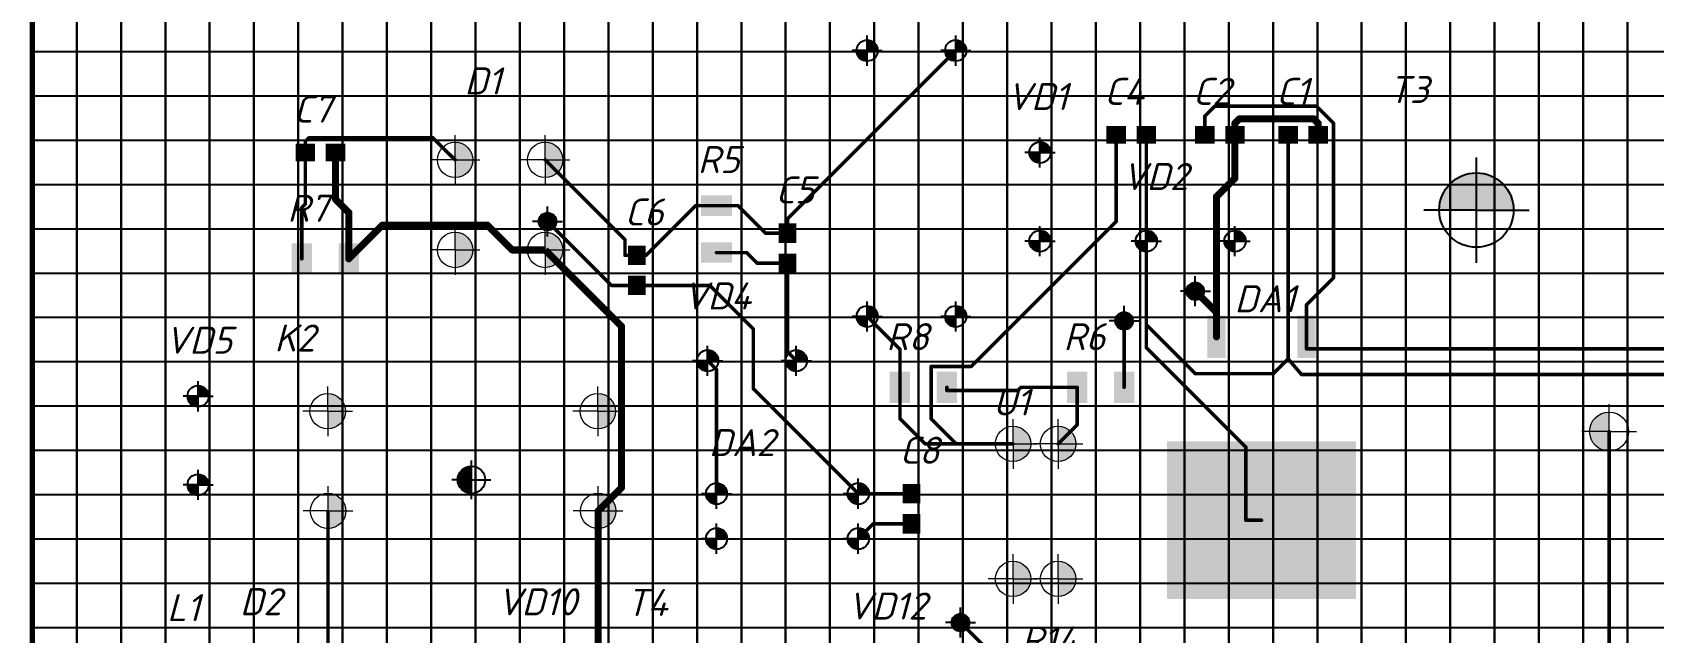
# Model space of a CAD drawing. Header units: millimetres. Extents: x 784 to 1625, y -303 to 291.
# Drawn here: x 882 to 1064.9, y 109 to 176.8 of the extents above; entities that cross this region are included whole.
import ezdxf

# ---------------------------------------------------------------- set-up
doc = ezdxf.new("R2010")
doc.units = ezdxf.units.MM
doc.header["$LTSCALE"] = 0.5
doc.layers.get('0').update_dxf_attribs({"lineweight": 60})
doc.layers.get('Defpoints').update_dxf_attribs({"color": 5})
for name, color, linetype in [('TopLayer', 1, 'Continuous'), ('TopOverlay', 2, 'Continuous'), ('размеры', 90, 'Continuous'), ('Тонкие', 7, 'Continuous')]:
    doc.layers.add(name, color=color, linetype=linetype)
doc.layers.add('тонкая', color=7, linetype='Continuous', lineweight=20)
doc.styles.get("Standard").update_dxf_attribs({"font": 'isocpeui.ttf', "width": 0.9})
doc.dimstyles.new('Standart', dxfattribs={"dimtxt": 5, "dimasz": 5, "dimexe": 2, "dimexo": 0, "dimgap": 1, "dimtad": 1, "dimtoh": 1, "dimdec": 0, "dimtxsty": 'Standard', "dimcen": 2.5, "dimadec": 0, "dimazin": 0, "dimtfac": 1, "dimtdec": 0, "dimtmove": 0, "dimatfit": 3, "dimldrblk": 'DOTSMALL', "dimfxl": 1, "dimarcsym": 0})

# ---------------------------------------------------------------- blocks, each defined once
blk = doc.blocks.new('*D21')
at = {"layer": 'Defpoints', "color": 0, "transparency": 16777216}
for p in [(892.15, 189.31), (856.95, 9.31), (892.15, 9.31)]:
    blk.add_point(p, dxfattribs=at)
at = {"layer": 'размеры', "color": 0, "lineweight": -2, "transparency": 16777216}
for p, q in [((892.15, 189.31), (854.95, 189.31)), ((856.95, 184.31), (856.95, 14.31)), ((892.15, 9.31), (854.95, 9.31))]:
    blk.add_line(p, q, dxfattribs=at)
at = {"layer": 'размеры', "color": 0, "transparency": 16777216}
for points in [[(856.12, 184.31), (857.78, 184.31), (856.95, 189.31)], [(856.12, 14.31), (857.78, 14.31), (856.95, 9.31)]]:
    blk.add_solid(points, dxfattribs=at)
at = {"layer": 'размеры', "color": 0, "lineweight": 30, "transparency": 16777216, "insert": (852.95, 99.56), "char_height": 5, "attachment_point": 5, "rotation": 90}
blk.add_mtext('90%%P0,2', dxfattribs=at)
blk = doc.blocks.new('_DotSmall')
at = {"color": 0, "linetype": 'ByBlock', "const_width": 0.5}
blk.add_lwpolyline([(-0.0625, 0, 1), (0.0625, 0, 1)], format="xyb", close=True, dxfattribs=at)
blk = doc.blocks.new('*D22')
at = {"layer": 'Defpoints', "color": 0, "transparency": 16777216}
for p in [(881.95, 199.51), (832.75, -0.39), (881.95, -0.39)]:
    blk.add_point(p, dxfattribs=at)
at = {"layer": 'размеры', "color": 0, "lineweight": -2, "transparency": 16777216}
for p, q in [((881.95, 199.51), (830.75, 199.51)), ((832.75, 194.51), (832.75, 4.61)), ((881.95, -0.39), (830.75, -0.39))]:
    blk.add_line(p, q, dxfattribs=at)
at = {"layer": 'размеры', "color": 0, "transparency": 16777216}
for points in [[(831.92, 194.51), (833.59, 194.51), (832.75, 199.51)], [(831.92, 4.61), (833.59, 4.61), (832.75, -0.39)]]:
    blk.add_solid(points, dxfattribs=at)
at = {"layer": 'размеры', "color": 0, "lineweight": 30, "transparency": 16777216, "insert": (828.75, 99.56), "char_height": 5, "attachment_point": 5, "rotation": 90}
blk.add_mtext('100%%P0,2', dxfattribs=at)
blk = doc.blocks.new('*U27')
at = {"layer": 'Тонкие'}
for p, q in [((-2.5, 2.5), (-2.5, -2.5)), ((-2.5, 2.5), (2.5, 2.5)), ((2.5, -2.5), (2.5, 2.5)), ((-2.5, -2.5), (2.5, -2.5))]:
    blk.add_line(p, q, dxfattribs=at)
blk = doc.blocks.new('*U28')
at = {"layer": 'Тонкие', "color": 0, "linetype": 'ByBlock', "lineweight": -2, "transparency": 16777216}
for p in [(0, 175), (5, 175), (10, 175), (15, 175), (20, 175), (25, 175), (30, 175), (35, 175), (40, 175), (45, 175), (50, 175), (55, 175), (60, 175), (65, 175), (70, 175), (75, 175), (80, 175), (85, 175), (90, 175), (95, 175), (100, 175), (105, 175), (110, 175), (115, 175), (120, 175), (125, 175), (130, 175), (135, 175), (140, 175), (145, 175), (150, 175), (155, 175), (160, 175), (165, 175), (170, 175), (175, 175), (180, 175), (0, 170), (5, 170), (10, 170), (15, 170), (20, 170), (25, 170), (30, 170), (35, 170), (40, 170), (45, 170), (50, 170), (55, 170), (60, 170), (65, 170), (70, 170), (75, 170), (80, 170), (85, 170), (90, 170), (95, 170), (100, 170), (105, 170), (110, 170), (115, 170), (120, 170), (125, 170), (130, 170), (135, 170), (140, 170), (145, 170), (150, 170), (155, 170), (160, 170), (165, 170), (170, 170), (175, 170), (180, 170), (0, 165), (5, 165), (10, 165), (15, 165), (20, 165), (25, 165), (30, 165), (35, 165), (40, 165), (45, 165), (50, 165), (55, 165), (60, 165), (65, 165), (70, 165), (75, 165), (80, 165), (85, 165), (90, 165), (95, 165), (100, 165), (105, 165), (110, 165), (115, 165), (120, 165), (125, 165), (130, 165), (135, 165), (140, 165), (145, 165), (150, 165), (155, 165), (160, 165), (165, 165), (170, 165), (175, 165), (180, 165), (0, 160), (5, 160), (10, 160), (15, 160), (20, 160), (25, 160), (30, 160), (35, 160), (40, 160), (45, 160), (50, 160), (55, 160), (60, 160), (65, 160), (70, 160), (75, 160), (80, 160), (85, 160), (90, 160), (95, 160), (100, 160), (105, 160), (110, 160), (115, 160), (120, 160), (125, 160), (130, 160), (135, 160), (140, 160), (145, 160), (150, 160), (155, 160), (160, 160), (165, 160), (170, 160), (175, 160), (180, 160), (0, 155), (5, 155), (10, 155), (15, 155), (20, 155), (25, 155), (30, 155), (35, 155), (40, 155), (45, 155), (50, 155), (55, 155), (60, 155), (65, 155), (70, 155), (75, 155), (80, 155), (85, 155), (90, 155), (95, 155), (100, 155), (105, 155), (110, 155), (115, 155), (120, 155), (125, 155), (130, 155), (135, 155), (140, 155), (145, 155), (150, 155), (155, 155), (160, 155), (165, 155), (170, 155), (175, 155), (180, 155), (0, 150), (5, 150), (10, 150), (15, 150), (20, 150), (25, 150), (30, 150), (35, 150), (40, 150), (45, 150), (50, 150), (55, 150), (60, 150), (65, 150), (70, 150), (75, 150), (80, 150), (85, 150), (90, 150), (95, 150), (100, 150), (105, 150), (110, 150), (115, 150), (120, 150), (125, 150), (130, 150), (135, 150), (140, 150), (145, 150), (150, 150), (155, 150), (160, 150), (165, 150), (170, 150), (175, 150), (180, 150), (0, 145), (5, 145), (10, 145), (15, 145), (20, 145), (25, 145), (30, 145), (35, 145), (40, 145), (45, 145), (50, 145), (55, 145), (60, 145), (65, 145), (70, 145), (75, 145), (80, 145), (85, 145), (90, 145), (95, 145), (100, 145), (105, 145), (110, 145), (115, 145), (120, 145), (125, 145), (130, 145), (135, 145), (140, 145), (145, 145), (150, 145), (155, 145), (160, 145), (165, 145), (170, 145), (175, 145), (180, 145), (0, 140), (5, 140), (10, 140), (15, 140), (20, 140), (25, 140), (30, 140), (35, 140), (40, 140), (45, 140), (50, 140), (55, 140), (60, 140), (65, 140), (70, 140), (75, 140), (80, 140), (85, 140), (90, 140), (95, 140), (100, 140), (105, 140), (110, 140), (115, 140), (120, 140), (125, 140), (130, 140), (135, 140), (140, 140), (145, 140), (150, 140), (155, 140), (160, 140), (165, 140), (170, 140), (175, 140), (180, 140), (0, 135), (5, 135), (10, 135), (15, 135), (20, 135), (25, 135), (30, 135), (35, 135), (40, 135), (45, 135), (50, 135), (55, 135), (60, 135), (65, 135), (70, 135), (75, 135), (80, 135), (85, 135), (90, 135), (95, 135), (100, 135), (105, 135), (110, 135), (115, 135), (120, 135), (125, 135), (130, 135), (135, 135), (140, 135), (145, 135), (150, 135), (155, 135), (160, 135), (165, 135), (170, 135), (175, 135), (180, 135), (0, 130), (5, 130), (10, 130), (15, 130), (20, 130), (25, 130), (30, 130), (35, 130), (40, 130), (45, 130), (50, 130), (55, 130), (60, 130), (65, 130), (70, 130), (75, 130), (80, 130), (85, 130), (90, 130), (95, 130), (100, 130), (105, 130), (110, 130), (115, 130), (120, 130), (125, 130), (130, 130), (135, 130), (140, 130), (145, 130), (150, 130), (155, 130), (160, 130), (165, 130), (170, 130), (175, 130), (180, 130), (0, 125), (5, 125), (10, 125), (15, 125), (20, 125), (25, 125), (30, 125), (35, 125), (40, 125), (45, 125), (50, 125), (55, 125), (60, 125), (65, 125), (70, 125), (75, 125), (80, 125), (85, 125), (90, 125), (95, 125), (100, 125), (105, 125), (110, 125), (115, 125), (120, 125), (125, 125), (130, 125), (135, 125), (140, 125), (145, 125), (150, 125), (155, 125), (160, 125), (165, 125), (170, 125), (175, 125), (180, 125), (0, 120), (5, 120), (10, 120), (15, 120), (20, 120), (25, 120), (30, 120), (35, 120), (40, 120), (45, 120), (50, 120), (55, 120), (60, 120), (65, 120), (70, 120), (75, 120), (80, 120), (85, 120), (90, 120), (95, 120), (100, 120), (105, 120), (110, 120), (115, 120), (120, 120), (125, 120), (130, 120), (135, 120), (140, 120), (145, 120), (150, 120), (155, 120), (160, 120), (165, 120), (170, 120), (175, 120), (180, 120), (0, 115), (5, 115), (10, 115), (15, 115), (20, 115), (25, 115), (30, 115), (35, 115), (40, 115), (45, 115), (50, 115), (55, 115), (60, 115), (65, 115), (70, 115), (75, 115), (80, 115), (85, 115), (90, 115), (95, 115), (100, 115), (105, 115), (110, 115), (115, 115), (120, 115), (125, 115), (130, 115), (135, 115), (140, 115), (145, 115), (150, 115), (155, 115), (160, 115), (165, 115), (170, 115), (175, 115), (180, 115), (0, 110), (5, 110), (10, 110), (15, 110), (20, 110), (25, 110), (30, 110), (35, 110), (40, 110), (45, 110), (50, 110), (55, 110), (60, 110), (65, 110), (70, 110), (75, 110), (80, 110), (85, 110), (90, 110), (95, 110), (100, 110), (105, 110), (110, 110), (115, 110), (120, 110), (125, 110), (130, 110), (135, 110), (140, 110), (145, 110), (150, 110), (155, 110), (160, 110), (165, 110), (170, 110), (175, 110), (180, 110), (0, 105), (5, 105), (10, 105), (15, 105), (20, 105), (25, 105), (30, 105), (35, 105), (40, 105), (45, 105), (50, 105), (55, 105), (60, 105), (65, 105), (70, 105), (75, 105), (80, 105), (85, 105), (90, 105), (95, 105), (100, 105), (105, 105), (110, 105), (115, 105), (120, 105), (125, 105), (130, 105), (135, 105), (140, 105), (145, 105), (150, 105), (155, 105), (160, 105), (165, 105), (170, 105), (175, 105), (180, 105)]:
    blk.add_blockref('*U27', p, dxfattribs=at)

msp = doc.modelspace()

# ---------------------------------------------------------------- hatches: boundary and pattern name
at = {"lineweight": -3}
for points in [[(977.35, 174.71, 0.414214), (976.15, 175.91), (976.15, 174.71)], [(987.35, 174.71, 0.414214), (986.15, 175.91), (986.15, 174.71)], [(996.85, 163.21, 0.414214), (995.65, 164.41), (995.65, 163.21)], [(996.85, 153.21, 0.414214), (995.65, 154.41), (995.65, 153.21)], [(1008.85, 153.21, 0.414214), (1007.65, 154.41), (1007.65, 153.21)], [(1018.85, 153.21, 0.414214), (1017.65, 154.41), (1017.65, 153.21)], [(977.35, 144.71, 0.414214), (976.15, 145.91), (976.15, 144.71)], [(987.35, 144.71, 0.414214), (986.15, 145.91), (986.15, 144.71)], [(959.35, 139.71, 0.414214), (958.15, 140.91), (958.15, 139.71)], [(969.35, 139.71, 0.414214), (968.15, 140.91), (968.15, 139.71)], [(901.85, 135.71, 0.414214), (900.65, 136.91), (900.65, 135.71)], [(901.85, 125.71, 0.414214), (900.65, 126.91), (900.65, 125.71)], [(960.35, 124.71, 0.414214), (959.15, 125.91), (959.15, 124.71)], [(976.35, 124.71, 0.414214), (975.15, 125.91), (975.15, 124.71)], [(960.35, 119.63, 0.414214), (959.15, 120.83), (959.15, 119.63)], [(976.35, 119.63, 0.414214), (975.15, 120.83), (975.15, 119.63)]]:
    msp.add_hatch(color=0, dxfattribs=at).paths.add_polyline_path(points)
h = msp.add_hatch(color=256, dxfattribs=at)
h.dxf.hatch_style = 1
h.paths.add_polyline_path([(976.15, 174.71), (974.95, 174.71, 0.414214), (976.15, 173.5)])
h = msp.add_hatch(color=256, dxfattribs=at)
h.dxf.hatch_style = 1
h.paths.add_polyline_path([(986.15, 174.71), (984.95, 174.71, 0.414214), (986.15, 173.5)])
h = msp.add_hatch(color=256, dxfattribs=at)
h.dxf.hatch_style = 1
h.paths.add_polyline_path([(995.65, 163.21), (994.45, 163.21, 0.414214), (995.65, 162)])
at = {"lineweight": 50}
h = msp.add_hatch(color=256, dxfattribs=at)
h.dxf.hatch_style = 1
h.paths.add_polyline_path([(1044.9, 160.91, 0.414214), (1040.7, 156.71), (1044.9, 156.71)])
h.paths.add_polyline_path([(1044.9, 160.91), (1044.9, 156.71), (1049.1, 156.71, 0.414214)])
at = {"lineweight": -3}
h = msp.add_hatch(color=0, dxfattribs=at)
h.dxf.hatch_style = 1
h.paths.add_polyline_path([(940.08, 156.42, 0.414214), (939.08, 155.42), (940.08, 155.42)])
h.paths.add_polyline_path([(940.08, 155.42), (939.08, 155.42, 0.414214), (940.08, 154.42)])
h = msp.add_hatch(color=0, dxfattribs=at)
h.dxf.hatch_style = 1
h.paths.add_polyline_path([(940.08, 155.42), (941.08, 155.42, 0.414214), (940.08, 156.42)], flags=17)
h.paths.add_polyline_path([(941.08, 155.42, 0.414214), (940.08, 156.42), (940.08, 154.42, 0.414214)])
h = msp.add_hatch(color=256, dxfattribs=at)
h.dxf.hatch_style = 1
h.paths.add_polyline_path([(941.08, 155.42, 0.414214), (940.08, 156.42), (940.08, 155.42)])
h = msp.add_hatch(color=256, dxfattribs=at)
h.dxf.hatch_style = 1
h.paths.add_polyline_path([(995.65, 153.21), (994.45, 153.21, 0.414214), (995.65, 152)])
h = msp.add_hatch(color=256, dxfattribs=at)
h.dxf.hatch_style = 1
h.paths.add_polyline_path([(1007.65, 153.21), (1006.45, 153.21, 0.414214), (1007.65, 152)])
h = msp.add_hatch(color=256, dxfattribs=at)
h.dxf.hatch_style = 1
h.paths.add_polyline_path([(1017.65, 153.21), (1016.45, 153.21, 0.414214), (1017.65, 152)])
h = msp.add_hatch(color=0, dxfattribs=at)
h.dxf.hatch_style = 1
h.paths.add_polyline_path([(1013.18, 148.55, 0.414214), (1012.18, 147.55), (1013.18, 147.55)])
h.paths.add_polyline_path([(1013.18, 147.55), (1012.18, 147.55, 0.414214), (1013.18, 146.55)])
h = msp.add_hatch(color=0, dxfattribs=at)
h.dxf.hatch_style = 1
h.paths.add_polyline_path([(1013.18, 147.55), (1014.18, 147.55, 0.414214), (1013.18, 148.55)], flags=17)
h.paths.add_polyline_path([(1014.18, 147.55, 0.414214), (1013.18, 148.55), (1013.18, 146.55, 0.414214)])
h = msp.add_hatch(color=256, dxfattribs=at)
h.dxf.hatch_style = 1
h.paths.add_polyline_path([(1014.18, 147.55, 0.414214), (1013.18, 148.55), (1013.18, 147.55)])
h = msp.add_hatch(color=256, dxfattribs=at)
h.dxf.hatch_style = 1
h.paths.add_polyline_path([(976.15, 144.71), (974.95, 144.71, 0.414214), (976.15, 143.5)])
h = msp.add_hatch(color=256, dxfattribs=at)
h.dxf.hatch_style = 1
h.paths.add_polyline_path([(986.15, 144.71), (984.95, 144.71, 0.414214), (986.15, 143.5)])
h = msp.add_hatch(color=0, dxfattribs=at)
h.dxf.hatch_style = 1
h.paths.add_polyline_path([(1005.15, 145.2, 0.414214), (1004.15, 144.2), (1005.15, 144.2)])
h.paths.add_polyline_path([(1005.15, 144.2), (1004.15, 144.2, 0.414214), (1005.15, 143.2)])
h = msp.add_hatch(color=0, dxfattribs=at)
h.dxf.hatch_style = 1
h.paths.add_polyline_path([(1005.15, 144.2), (1006.15, 144.2, 0.414214), (1005.15, 145.2)], flags=17)
h.paths.add_polyline_path([(1006.15, 144.2, 0.414214), (1005.15, 145.2), (1005.15, 143.2, 0.414214)])
h = msp.add_hatch(color=256, dxfattribs=at)
h.dxf.hatch_style = 1
h.paths.add_polyline_path([(1006.15, 144.2, 0.414214), (1005.15, 145.2), (1005.15, 144.2)])
h = msp.add_hatch(color=256, dxfattribs=at)
h.dxf.hatch_style = 1
h.paths.add_polyline_path([(958.15, 139.71), (956.95, 139.71, 0.414214), (958.15, 138.5)])
h = msp.add_hatch(color=256, dxfattribs=at)
h.dxf.hatch_style = 1
h.paths.add_polyline_path([(968.15, 139.71), (966.95, 139.71, 0.414214), (968.15, 138.5)])
h = msp.add_hatch(color=256, dxfattribs=at)
h.dxf.hatch_style = 1
h.paths.add_polyline_path([(900.65, 135.71), (899.45, 135.71, 0.414214), (900.65, 134.5)])
at = {"lineweight": 50}
h = msp.add_hatch(color=256, dxfattribs=at)
h.dxf.hatch_style = 1
h.paths.add_polyline_path([(1059.88, 133.92, 0.414214), (1057.68, 131.72), (1059.88, 131.72)])
h.paths.add_polyline_path([(1059.88, 131.72), (1057.68, 131.72, 0.414214), (1059.88, 129.52)])
h = msp.add_hatch(color=256, dxfattribs=at)
h.dxf.hatch_style = 1
h.paths.add_polyline_path([(929.94, 126.27), (931.49, 126.27), (931.49, 127.82, 0.414214)])
at = {"lineweight": -3}
h = msp.add_hatch(color=256, dxfattribs=at)
h.dxf.hatch_style = 1
h.paths.add_polyline_path([(931.49, 126.27), (929.94, 126.27, 0.414214), (931.49, 124.73)])
h = msp.add_hatch(color=256, dxfattribs=at)
h.dxf.hatch_style = 1
h.paths.add_polyline_path([(900.65, 125.71), (899.45, 125.71, 0.414214), (900.65, 124.5)])
h = msp.add_hatch(color=256, dxfattribs=at)
h.dxf.hatch_style = 1
h.paths.add_polyline_path([(959.15, 124.71), (957.95, 124.71, 0.414214), (959.15, 123.5)])
h = msp.add_hatch(color=256, dxfattribs=at)
h.dxf.hatch_style = 1
h.paths.add_polyline_path([(975.15, 124.71), (973.95, 124.71, 0.414214), (975.15, 123.5)])
h = msp.add_hatch(color=256, dxfattribs=at)
h.dxf.hatch_style = 1
h.paths.add_polyline_path([(959.15, 119.63), (957.95, 119.63, 0.414214), (959.15, 118.42)])
h = msp.add_hatch(color=256, dxfattribs=at)
h.dxf.hatch_style = 1
h.paths.add_polyline_path([(975.15, 119.63), (973.95, 119.63, 0.414214), (975.15, 118.42)])
h = msp.add_hatch(color=0, dxfattribs=at)
h.dxf.hatch_style = 1
h.paths.add_polyline_path([(986.68, 111.16, 0.414214), (985.68, 110.16), (986.68, 110.16)])
h.paths.add_polyline_path([(986.68, 110.16), (985.68, 110.16, 0.414214), (986.68, 109.16)])
h = msp.add_hatch(color=0, dxfattribs=at)
h.dxf.hatch_style = 1
h.paths.add_polyline_path([(986.68, 110.16), (987.68, 110.16, 0.414214), (986.68, 111.16)], flags=17)
h.paths.add_polyline_path([(987.68, 110.16, 0.414214), (986.68, 111.16), (986.68, 109.16, 0.414214)])
h = msp.add_hatch(color=256, dxfattribs=at)
h.dxf.hatch_style = 1
h.paths.add_polyline_path([(987.68, 110.16, 0.414214), (986.68, 111.16), (986.68, 110.16)])
at = {"layer": 'TopLayer'}
for points in [[(1003.15, 166.21), (1005.35, 166.21), (1005.35, 164.21), (1003.15, 164.21)], [(1006.55, 166.21), (1008.75, 166.21), (1008.75, 164.21), (1006.55, 164.21)], [(1013.15, 166.21), (1015.35, 166.21), (1015.35, 164.21), (1013.15, 164.21)], [(1016.55, 166.21), (1018.75, 166.21), (1018.75, 164.21), (1016.55, 164.21)], [(1022.55, 166.21), (1024.75, 166.21), (1024.75, 164.21), (1022.55, 164.21)], [(1025.95, 166.21), (1028.15, 166.21), (1028.15, 164.21), (1025.95, 164.21)], [(911.65, 164.21), (913.85, 164.21), (913.85, 162.21), (911.65, 162.21)], [(915.05, 164.21), (917.25, 164.21), (917.25, 162.21), (915.05, 162.21)], [(957.4, 156.06), (957.4, 158.36), (960.9, 158.36), (960.9, 156.06)], [(966.15, 153.01), (966.15, 155.21), (968.15, 155.21), (968.15, 153.01)], [(913.5, 149.46), (911.2, 149.46), (911.2, 152.96), (913.5, 152.96)], [(918.8, 149.46), (916.5, 149.46), (916.5, 152.96), (918.8, 152.96)], [(949.15, 150.51), (949.15, 152.71), (951.15, 152.71), (951.15, 150.51)], [(957.4, 150.76), (957.4, 153.06), (960.9, 153.06), (960.9, 150.76)], [(966.15, 149.61), (966.15, 151.81), (968.15, 151.81), (968.15, 149.61)], [(949.15, 147.11), (949.15, 149.31), (951.15, 149.31), (951.15, 147.11)], [(1014.52, 144.81), (1016.62, 144.81), (1016.62, 140.01), (1014.52, 140.01)], [(1024.68, 144.81), (1026.78, 144.81), (1026.78, 140.01), (1024.68, 140.01)], [(978.7, 138.46), (981, 138.46), (981, 134.96), (978.7, 134.96)], [(984, 138.46), (986.3, 138.46), (986.3, 134.96), (984, 134.96)], [(998.7, 138.46), (1001, 138.46), (1001, 134.96), (998.7, 134.96)], [(1004, 138.46), (1006.3, 138.46), (1006.3, 134.96), (1004, 134.96)], [(1010, 130.61), (1031.3, 130.61), (1031.3, 112.81), (1010, 112.81)], [(982.15, 125.81), (982.15, 123.61), (980.15, 123.61), (980.15, 125.81)], [(982.15, 122.41), (982.15, 120.21), (980.15, 120.21), (980.15, 122.41)]]:
    msp.add_hatch(color=1, dxfattribs=at).paths.add_polyline_path(points)
at = {"layer": 'тонкая'}
h = msp.add_hatch(color=256, dxfattribs=at)
edge = h.paths.add_edge_path()
edge.add_line((929.65, 164.37), (929.65, 160.37))
edge.add_arc((929.65, 162.37), 2, 270, 450)
h = msp.add_hatch(color=256, dxfattribs=at)
edge = h.paths.add_edge_path()
edge.add_line((939.81, 164.37), (939.81, 160.37))
edge.add_arc((939.81, 162.37), 2, 270, 450)
h = msp.add_hatch(color=256, dxfattribs=at)
edge = h.paths.add_edge_path()
edge.add_line((929.65, 154.21), (929.65, 150.21))
edge.add_arc((929.65, 152.21), 2, 270, 450)
h = msp.add_hatch(color=256, dxfattribs=at)
edge = h.paths.add_edge_path()
edge.add_line((939.81, 154.21), (939.81, 150.21))
edge.add_arc((939.81, 152.21), 2, 270, 450)
h = msp.add_hatch(color=256, dxfattribs=at)
edge = h.paths.add_edge_path()
edge.add_line((915.27, 136.01), (915.27, 132.01))
edge.add_arc((915.27, 134.01), 2, 270, 450)
h = msp.add_hatch(color=256, dxfattribs=at)
edge = h.paths.add_edge_path()
edge.add_line((945.75, 136.01), (945.75, 132.01))
edge.add_arc((945.75, 134.01), 2, 270, 450)
h = msp.add_hatch(color=256, dxfattribs=at)
edge = h.paths.add_edge_path()
edge.add_line((992.61, 132.33), (992.61, 128.33))
edge.add_arc((992.61, 130.33), 2, 270, 450)
h = msp.add_hatch(color=256, dxfattribs=at)
edge = h.paths.add_edge_path()
edge.add_line((997.69, 132.33), (997.69, 128.33))
edge.add_arc((997.69, 130.33), 2, 270, 450)
h = msp.add_hatch(color=256, dxfattribs=at)
edge = h.paths.add_edge_path()
edge.add_line((915.31, 124.76), (915.31, 120.76))
edge.add_arc((915.31, 122.76), 2, 270, 450)
h = msp.add_hatch(color=256, dxfattribs=at)
edge = h.paths.add_edge_path()
edge.add_line((945.79, 124.76), (945.79, 120.76))
edge.add_arc((945.79, 122.76), 2, 270, 450)
h = msp.add_hatch(color=256, dxfattribs=at)
edge = h.paths.add_edge_path()
edge.add_line((992.61, 117.09), (992.61, 113.09))
edge.add_arc((992.61, 115.09), 2, 270, 450)
h = msp.add_hatch(color=256, dxfattribs=at)
edge = h.paths.add_edge_path()
edge.add_line((997.69, 117.09), (997.69, 113.09))
edge.add_arc((997.69, 115.09), 2, 270, 450)

# ---------------------------------------------------------------- linework, layer by layer
at = {"lineweight": -3}
for p, q in [((976.15, 173), (976.15, 176.41)), ((986.15, 173), (986.15, 176.41)), ((976.15, 174.71), (974.45, 174.71)), ((976.15, 174.71), (977.86, 174.71)), ((986.15, 174.71), (984.45, 174.71)), ((986.15, 174.71), (987.86, 174.71)), ((995.65, 161.5), (995.65, 164.91)), ((995.65, 163.21), (993.95, 163.21)), ((995.65, 163.21), (997.36, 163.21)), ((1044.9, 150.76), (1044.9, 162.66)), ((940.08, 153.73), (940.08, 157.12)), ((1044.9, 156.71), (1038.95, 156.71)), ((1044.9, 156.71), (1050.85, 156.71)), ((940.08, 155.42), (938.39, 155.42)), ((940.08, 155.42), (941.77, 155.42)), ((995.65, 151.5), (995.65, 154.91)), ((1007.65, 151.5), (1007.65, 154.91)), ((1017.65, 151.5), (1017.65, 154.91)), ((995.65, 153.21), (993.95, 153.21)), ((995.65, 153.21), (997.36, 153.21)), ((1007.65, 153.21), (1005.95, 153.21)), ((1007.65, 153.21), (1009.36, 153.21)), ((1017.65, 153.21), (1015.95, 153.21)), ((1017.65, 153.21), (1019.36, 153.21)), ((1013.18, 145.86), (1013.18, 149.24)), ((976.15, 143), (976.15, 146.41)), ((986.15, 143), (986.15, 146.41)), ((1013.18, 147.55), (1011.49, 147.55)), ((1013.18, 147.55), (1014.88, 147.55)), ((976.15, 144.71), (974.45, 144.71)), ((976.15, 144.71), (977.86, 144.71)), ((986.15, 144.71), (984.45, 144.71)), ((986.15, 144.71), (987.86, 144.71)), ((1005.15, 142.5), (1005.15, 145.89)), ((1005.15, 144.2), (1003.46, 144.2)), ((1005.15, 144.2), (1006.85, 144.2)), ((958.15, 138), (958.15, 141.41)), ((968.15, 138), (968.15, 141.41)), ((958.15, 139.71), (956.45, 139.71)), ((958.15, 139.71), (959.86, 139.71)), ((968.15, 139.71), (966.45, 139.71)), ((968.15, 139.71), (969.86, 139.71)), ((900.65, 134), (900.65, 137.41)), ((900.65, 135.71), (898.95, 135.71)), ((900.65, 135.71), (902.36, 135.71)), ((931.49, 124.08), (931.49, 128.47)), ((900.65, 124), (900.65, 127.41)), ((931.49, 126.27), (929.29, 126.27)), ((931.49, 126.27), (933.68, 126.27)), ((959.15, 123), (959.15, 126.41)), ((975.15, 123), (975.15, 126.41)), ((900.65, 125.71), (898.95, 125.71)), ((900.65, 125.71), (902.36, 125.71)), ((959.15, 124.71), (957.45, 124.71)), ((959.15, 124.71), (960.86, 124.71)), ((975.15, 124.71), (973.45, 124.71)), ((975.15, 124.71), (976.86, 124.71)), ((959.15, 117.92), (959.15, 121.33)), ((975.15, 117.92), (975.15, 121.33)), ((959.15, 119.63), (957.45, 119.63)), ((959.15, 119.63), (960.86, 119.63)), ((975.15, 119.63), (973.45, 119.63)), ((975.15, 119.63), (976.86, 119.63)), ((986.68, 108.47), (986.68, 111.86)), ((986.68, 110.16), (984.98, 110.16)), ((986.68, 110.16), (988.37, 110.16))]:
    msp.add_line(p, q, dxfattribs=at)
for centre, radius in [((976.15, 174.71), 1.2), ((986.15, 174.71), 1.2), ((995.65, 163.21), 1.2), ((1044.9, 156.71), 4.2), ((940.08, 155.42), 1), ((995.65, 153.21), 1.2), ((1007.65, 153.21), 1.2), ((1017.65, 153.21), 1.2), ((1013.18, 147.55), 1), ((976.15, 144.71), 1.2), ((986.15, 144.71), 1.2), ((1005.15, 144.2), 1), ((958.15, 139.71), 1.2), ((968.15, 139.71), 1.2), ((900.65, 135.71), 1.2), ((900.65, 125.71), 1.2), ((931.49, 126.27), 1.55), ((959.15, 124.71), 1.2), ((975.15, 124.71), 1.2), ((959.15, 119.63), 1.2), ((975.15, 119.63), 1.2), ((986.68, 110.16), 1)]:
    msp.add_circle(centre, radius, dxfattribs=at)
at = {"layer": 'TopLayer'}
for points, const_width in [([(967.15, 155.71), (986.15, 174.71)], 0.4), ([(1014.25, 167.31), (1015.37, 168.43)], 0.4), ([(1015.37, 168.43), (1026.85, 168.43)], 0.4), ([(1026.85, 168.43), (1028.78, 166.5)], 0.4), ([(1014.25, 165.21), (1014.25, 167.31)], 0.4), ([(1017.65, 166.5), (1018.16, 167.01)], 0.8), ([(1017.65, 165.21), (1017.65, 166.5)], 0.8), ([(1018.16, 167.01), (1026.54, 167.01)], 0.8), ([(1026.54, 167.01), (1027.05, 166.5)], 0.8), ([(1027.05, 165.21), (1027.05, 166.5)], 0.8), ([(1028.78, 149.08), (1028.78, 166.5)], 0.4), ([(912.75, 164.47), (913.16, 164.87)], 0.4), ([(912.75, 163.21), (912.75, 164.47)], 0.4), ([(913.16, 164.87), (927.14, 164.87)], 0.4), ([(927.14, 164.87), (929.65, 162.37)], 0.4), ([(1004.25, 155.43), (1004.25, 165.21)], 0.4), ([(1007.65, 159.18), (1007.65, 165.21)], 0.4), ([(1017.65, 160.3), (1017.65, 165.21)], 0.8), ([(1023.65, 139.93), (1023.65, 165.21)], 0.4), ([(912.75, 157.4), (912.75, 163.21)], 0.4), ([(916.15, 157.94), (916.15, 163.21)], 0.8), ([(939.81, 162.37), (948.82, 153.36)], 0.4), ([(1007.65, 153.21), (1007.65, 159.18)], 0.4), ([(1015.57, 158.22), (1017.65, 160.3)], 0.8), ([(912.35, 157), (912.75, 157.4)], 0.4), ([(916.15, 157.94), (917.65, 156.44)], 0.8), ([(951.2, 151.61), (956.8, 157.21)], 0.4), ([(956.8, 157.21), (959.15, 157.21)], 0.4), ([(959.15, 157.21), (961.57, 157.21)], 0.4), ([(961.57, 157.21), (964.67, 154.11)], 0.4), ([(1015.57, 145.16), (1015.57, 158.22)], 0.8), ([(912.35, 151.21), (912.35, 157)], 0.4), ([(917.65, 151.21), (917.65, 156.44)], 0.8), ([(940.08, 155.42), (947.3, 148.21)], 0.4), ([(967.15, 154.11), (967.15, 155.71)], 0.4), ([(987.89, 139.07), (1004.25, 155.43)], 0.4), ([(917.65, 151.21), (921.46, 155.02)], 0.8), ([(921.46, 155.02), (933.28, 155.02)], 0.8), ([(933.28, 155.02), (936.09, 152.21)], 0.8), ([(964.67, 154.11), (967.15, 154.11)], 0.4), ([(936.09, 152.21), (939.81, 152.21)], 0.8), ([(939.81, 152.21), (948.42, 143.6)], 0.8), ([(948.82, 151.61), (948.82, 153.36)], 0.4), ([(959.15, 151.91), (962.54, 151.91)], 0.4), ([(962.54, 151.91), (963.74, 150.71)], 0.4), ([(1007.65, 143.79), (1007.65, 153.21)], 0.4), ([(948.82, 151.61), (950.15, 151.61)], 0.4), ([(950.15, 151.61), (951.2, 151.61)], 0.4), ([(963.74, 150.71), (967.15, 150.71)], 0.4), ([(967.15, 140.71), (967.15, 150.71)], 0.4), ([(947.3, 148.21), (950.15, 148.21)], 0.4), ([(950.15, 148.21), (958.37, 148.21)], 0.4), ([(958.37, 148.21), (963.3, 143.28)], 0.4), ([(1025.73, 146.03), (1028.78, 149.08)], 0.4), ([(1013.18, 147.55), (1015.57, 145.16)], 0.8), ([(976.15, 144.71), (979.85, 141.01)], 0.4), ([(1015.57, 142.41), (1015.57, 145.16)], 0.8), ([(1025.73, 142.41), (1025.73, 146.03)], 0.4), ([(948.42, 125.38), (948.42, 143.6)], 0.8), ([(963.3, 136.56), (963.3, 143.28)], 0.4), ([(1005.15, 136.71), (1005.15, 144.2)], 0.4), ([(1007.65, 141.2), (1007.65, 143.79)], 0.4), ([(1007.65, 143.79), (1013.19, 138.25)], 0.4), ([(967.15, 140.71), (968.15, 139.71)], 0.4), ([(979.85, 136.71), (979.85, 141.01)], 0.4), ([(1007.65, 141.2), (1018.88, 129.97)], 0.4), ([(1025.73, 141.05), (1025.73, 142.41)], 0.4), ([(1025.73, 141.05), (1097.33, 141.05)], 0.4), ([(958.15, 139.71), (959.15, 138.71)], 0.4), ([(983.37, 139.07), (987.89, 139.07)], 0.4), ([(983.37, 133.17), (983.37, 139.07)], 0.4), ([(1021.97, 138.25), (1023.65, 139.93)], 0.4), ([(1023.65, 139.93), (1025.17, 138.15)], 0.4), ([(959.15, 124.71), (959.15, 138.71)], 0.4), ([(1013.19, 138.25), (1021.97, 138.25)], 0.4), ([(1025.17, 138.15), (1101.3, 138.15)], 0.4), ([(963.3, 136.56), (975.15, 124.71)], 0.4), ([(979.85, 133.17), (979.85, 136.71)], 0.4), ([(985.15, 136.35), (985.15, 136.71)], 0.4), ([(985.15, 136.35), (993.16, 136.35)], 0.4), ([(993.16, 136.35), (993.52, 136.71)], 0.4), ([(993.52, 136.71), (999.85, 136.71)], 0.4), ([(999.85, 132.49), (999.85, 136.71)], 0.4), ([(979.85, 133.17), (982.7, 130.33)], 0.4), ([(983.37, 133.17), (986.21, 130.33)], 0.4), ([(997.69, 130.33), (999.85, 132.49)], 0.4), ([(1059.88, 100.94), (1059.88, 131.72)], 0.4), ([(982.7, 130.33), (986.21, 130.33)], 0.4), ([(986.21, 130.33), (992.61, 130.33)], 0.4), ([(1018.88, 121.71), (1018.88, 129.97)], 0.4), ([(945.79, 122.76), (948.42, 125.38)], 0.8), ([(975.15, 124.71), (981.15, 124.71)], 0.4), ([(915.31, 99.53), (915.31, 122.76)], 0.4), ([(945.79, 85.35), (945.79, 122.76)], 0.8), ([(975.15, 119.63), (976.83, 121.31)], 0.4), ([(976.83, 121.31), (981.15, 121.31)], 0.4), ([(1018.88, 121.71), (1020.65, 121.71)], 0.4), ([(986.68, 110.16), (993.83, 103.01)], 0.4)]:
    msp.add_lwpolyline(points, dxfattribs=dict(at, const_width=const_width))
for points, const_width in [([(986.05, 174.71, 1), (986.25, 174.71, 1)], 0.2), ([(1015.27, 168.43, 1), (1015.47, 168.43, 1)], 0.2), ([(1015.27, 168.43, 1), (1015.47, 168.43, 1)], 0.2), ([(1026.75, 168.43, 1), (1026.95, 168.43, 1)], 0.2), ([(1026.75, 168.43, 1), (1026.95, 168.43, 1)], 0.2), ([(1014.15, 167.31, 1), (1014.35, 167.31, 1)], 0.2), ([(1014.15, 167.31, 1), (1014.35, 167.31, 1)], 0.2), ([(1017.45, 166.5, 1), (1017.85, 166.5, 1)], 0.4), ([(1017.45, 166.5, 1), (1017.85, 166.5, 1)], 0.4), ([(1017.96, 167.01, 1), (1018.36, 167.01, 1)], 0.4), ([(1017.96, 167.01, 1), (1018.36, 167.01, 1)], 0.4), ([(1026.34, 167.01, 1), (1026.74, 167.01, 1)], 0.4), ([(1026.34, 167.01, 1), (1026.74, 167.01, 1)], 0.4), ([(1026.85, 166.5, 1), (1027.25, 166.5, 1)], 0.4), ([(1026.85, 166.5, 1), (1027.25, 166.5, 1)], 0.4), ([(1028.68, 166.5, 1), (1028.88, 166.5, 1)], 0.2), ([(1028.68, 166.5, 1), (1028.88, 166.5, 1)], 0.2), ([(912.65, 164.47, 1), (912.85, 164.47, 1)], 0.2), ([(912.65, 164.47, 1), (912.85, 164.47, 1)], 0.2), ([(913.06, 164.87, 1), (913.26, 164.87, 1)], 0.2), ([(913.06, 164.87, 1), (913.26, 164.87, 1)], 0.2), ([(927.04, 164.87, 1), (927.24, 164.87, 1)], 0.2), ([(927.04, 164.87, 1), (927.24, 164.87, 1)], 0.2), ([(1004.15, 165.21, 1), (1004.35, 165.21, 1)], 0.2), ([(1007.55, 165.21, 1), (1007.75, 165.21, 1)], 0.2), ([(1014.15, 165.21, 1), (1014.35, 165.21, 1)], 0.2), ([(1017.45, 165.21, 1), (1017.85, 165.21, 1)], 0.4), ([(1017.45, 165.21, 1), (1017.85, 165.21, 1)], 0.4), ([(1023.55, 165.21, 1), (1023.75, 165.21, 1)], 0.2), ([(1026.85, 165.21, 1), (1027.25, 165.21, 1)], 0.4), ([(912.65, 163.21, 1), (912.85, 163.21, 1)], 0.2), ([(912.65, 163.21, 1), (912.85, 163.21, 1)], 0.2), ([(915.95, 163.21, 1), (916.35, 163.21, 1)], 0.4), ([(929.55, 162.37, 1), (929.75, 162.37, 1)], 0.2), ([(939.71, 162.37, 1), (939.91, 162.37, 1)], 0.2), ([(1007.55, 159.18, 1), (1007.75, 159.18, 1)], 0.2), ([(1007.55, 159.18, 1), (1007.75, 159.18, 1)], 0.2), ([(1017.45, 160.3, 1), (1017.85, 160.3, 1)], 0.4), ([(1017.45, 160.3, 1), (1017.85, 160.3, 1)], 0.4), ([(912.65, 157.4, 1), (912.85, 157.4, 1)], 0.2), ([(912.65, 157.4, 1), (912.85, 157.4, 1)], 0.2), ([(915.95, 157.94, 1), (916.35, 157.94, 1)], 0.4), ([(915.95, 157.94, 1), (916.35, 157.94, 1)], 0.4), ([(956.7, 157.21, 1), (956.9, 157.21, 1)], 0.2), ([(956.7, 157.21, 1), (956.9, 157.21, 1)], 0.2), ([(959.05, 157.21, 1), (959.25, 157.21, 1)], 0.2), ([(959.05, 157.21, 1), (959.25, 157.21, 1)], 0.2), ([(961.47, 157.21, 1), (961.67, 157.21, 1)], 0.2), ([(961.47, 157.21, 1), (961.67, 157.21, 1)], 0.2), ([(1015.37, 158.22, 1), (1015.77, 158.22, 1)], 0.4), ([(1015.37, 158.22, 1), (1015.77, 158.22, 1)], 0.4), ([(912.25, 157, 1), (912.45, 157, 1)], 0.2), ([(912.25, 157, 1), (912.45, 157, 1)], 0.2), ([(917.45, 156.44, 1), (917.85, 156.44, 1)], 0.4), ([(917.45, 156.44, 1), (917.85, 156.44, 1)], 0.4), ([(967.05, 155.71, 1), (967.25, 155.71, 1)], 0.2), ([(967.05, 155.71, 1), (967.25, 155.71, 1)], 0.2), ([(1004.15, 155.43, 1), (1004.35, 155.43, 1)], 0.2), ([(1004.15, 155.43, 1), (1004.35, 155.43, 1)], 0.2), ([(921.26, 155.02, 1), (921.66, 155.02, 1)], 0.4), ([(921.26, 155.02, 1), (921.66, 155.02, 1)], 0.4), ([(933.08, 155.02, 1), (933.48, 155.02, 1)], 0.4), ([(933.08, 155.02, 1), (933.48, 155.02, 1)], 0.4), ([(964.57, 154.11, 1), (964.77, 154.11, 1)], 0.2), ([(964.57, 154.11, 1), (964.77, 154.11, 1)], 0.2), ([(967.05, 154.11, 1), (967.25, 154.11, 1)], 0.2), ([(967.05, 154.11, 1), (967.25, 154.11, 1)], 0.2), ([(935.89, 152.21, 1), (936.29, 152.21, 1)], 0.4), ([(935.89, 152.21, 1), (936.29, 152.21, 1)], 0.4), ([(948.72, 153.36, 1), (948.92, 153.36, 1)], 0.2), ([(948.72, 153.36, 1), (948.92, 153.36, 1)], 0.2), ([(959.05, 151.91, 1), (959.25, 151.91, 1)], 0.2), ([(962.44, 151.91, 1), (962.64, 151.91, 1)], 0.2), ([(962.44, 151.91, 1), (962.64, 151.91, 1)], 0.2), ([(912.25, 151.21, 1), (912.45, 151.21, 1)], 0.2), ([(917.45, 151.21, 1), (917.85, 151.21, 1)], 0.4), ([(917.45, 151.21, 1), (917.85, 151.21, 1)], 0.4), ([(948.72, 151.61, 1), (948.92, 151.61, 1)], 0.2), ([(948.72, 151.61, 1), (948.92, 151.61, 1)], 0.2), ([(950.05, 151.61, 1), (950.25, 151.61, 1)], 0.2), ([(950.05, 151.61, 1), (950.25, 151.61, 1)], 0.2), ([(951.1, 151.61, 1), (951.3, 151.61, 1)], 0.2), ([(951.1, 151.61, 1), (951.3, 151.61, 1)], 0.2), ([(963.64, 150.71, 1), (963.84, 150.71, 1)], 0.2), ([(963.64, 150.71, 1), (963.84, 150.71, 1)], 0.2), ([(967.05, 150.71, 1), (967.25, 150.71, 1)], 0.2), ([(967.05, 150.71, 1), (967.25, 150.71, 1)], 0.2), ([(947.2, 148.21, 1), (947.4, 148.21, 1)], 0.2), ([(947.2, 148.21, 1), (947.4, 148.21, 1)], 0.2), ([(950.05, 148.21, 1), (950.25, 148.21, 1)], 0.2), ([(950.05, 148.21, 1), (950.25, 148.21, 1)], 0.2), ([(958.27, 148.21, 1), (958.47, 148.21, 1)], 0.2), ([(958.27, 148.21, 1), (958.47, 148.21, 1)], 0.2), ([(1028.68, 149.08, 1), (1028.88, 149.08, 1)], 0.2), ([(1028.68, 149.08, 1), (1028.88, 149.08, 1)], 0.2), ([(976.05, 144.71, 1), (976.25, 144.71, 1)], 0.2), ([(1015.37, 145.16, 1), (1015.77, 145.16, 1)], 0.4), ([(1015.37, 145.16, 1), (1015.77, 145.16, 1)], 0.4), ([(1015.37, 145.16, 1), (1015.77, 145.16, 1)], 0.4), ([(1025.63, 146.03, 1), (1025.83, 146.03, 1)], 0.2), ([(1025.63, 146.03, 1), (1025.83, 146.03, 1)], 0.2), ([(948.22, 143.6, 1), (948.62, 143.6, 1)], 0.4), ([(948.22, 143.6, 1), (948.62, 143.6, 1)], 0.4), ([(963.2, 143.28, 1), (963.4, 143.28, 1)], 0.2), ([(963.2, 143.28, 1), (963.4, 143.28, 1)], 0.2), ([(1005.05, 144.2, 1), (1005.25, 144.2, 1)], 0.2), ([(1007.55, 143.79, 1), (1007.75, 143.79, 1)], 0.2), ([(1007.55, 143.79, 1), (1007.75, 143.79, 1)], 0.2), ([(1007.55, 143.79, 1), (1007.75, 143.79, 1)], 0.2), ([(1015.37, 142.41, 1), (1015.77, 142.41, 1)], 0.4), ([(967.05, 140.71, 1), (967.25, 140.71, 1)], 0.2), ([(967.05, 140.71, 1), (967.25, 140.71, 1)], 0.2), ([(979.75, 141.01, 1), (979.95, 141.01, 1)], 0.2), ([(979.75, 141.01, 1), (979.95, 141.01, 1)], 0.2), ([(1007.55, 141.2, 1), (1007.75, 141.2, 1)], 0.2), ([(1007.55, 141.2, 1), (1007.75, 141.2, 1)], 0.2), ([(1025.63, 142.41, 1), (1025.83, 142.41, 1)], 0.2), ([(1025.63, 142.41, 1), (1025.83, 142.41, 1)], 0.2), ([(1025.63, 141.05, 1), (1025.83, 141.05, 1)], 0.2), ([(1025.63, 141.05, 1), (1025.83, 141.05, 1)], 0.2), ([(958.05, 139.71, 1), (958.25, 139.71, 1)], 0.2), ([(968.05, 139.71, 1), (968.25, 139.71, 1)], 0.2), ([(983.27, 139.07, 1), (983.47, 139.07, 1)], 0.2), ([(983.27, 139.07, 1), (983.47, 139.07, 1)], 0.2), ([(987.79, 139.07, 1), (987.99, 139.07, 1)], 0.2), ([(987.79, 139.07, 1), (987.99, 139.07, 1)], 0.2), ([(1023.55, 139.93, 1), (1023.75, 139.93, 1)], 0.2), ([(1023.55, 139.93, 1), (1023.75, 139.93, 1)], 0.2), ([(1023.55, 139.93, 1), (1023.75, 139.93, 1)], 0.2), ([(959.05, 138.71, 1), (959.25, 138.71, 1)], 0.2), ([(959.05, 138.71, 1), (959.25, 138.71, 1)], 0.2), ([(1013.09, 138.25, 1), (1013.29, 138.25, 1)], 0.2), ([(1013.09, 138.25, 1), (1013.29, 138.25, 1)], 0.2), ([(1021.87, 138.25, 1), (1022.07, 138.25, 1)], 0.2), ([(1021.87, 138.25, 1), (1022.07, 138.25, 1)], 0.2), ([(1025.07, 138.15, 1), (1025.27, 138.15, 1)], 0.2), ([(1025.07, 138.15, 1), (1025.27, 138.15, 1)], 0.2), ([(963.2, 136.56, 1), (963.4, 136.56, 1)], 0.2), ([(963.2, 136.56, 1), (963.4, 136.56, 1)], 0.2), ([(979.75, 136.71, 1), (979.95, 136.71, 1)], 0.2), ([(979.75, 136.71, 1), (979.95, 136.71, 1)], 0.2), ([(985.05, 136.71, 1), (985.25, 136.71, 1)], 0.2), ([(985.05, 136.35, 1), (985.25, 136.35, 1)], 0.2), ([(985.05, 136.35, 1), (985.25, 136.35, 1)], 0.2), ([(993.06, 136.35, 1), (993.26, 136.35, 1)], 0.2), ([(993.06, 136.35, 1), (993.26, 136.35, 1)], 0.2), ([(993.42, 136.71, 1), (993.62, 136.71, 1)], 0.2), ([(993.42, 136.71, 1), (993.62, 136.71, 1)], 0.2), ([(999.75, 136.71, 1), (999.95, 136.71, 1)], 0.2), ([(999.75, 136.71, 1), (999.95, 136.71, 1)], 0.2), ([(1005.05, 136.71, 1), (1005.25, 136.71, 1)], 0.2), ([(979.75, 133.17, 1), (979.95, 133.17, 1)], 0.2), ([(979.75, 133.17, 1), (979.95, 133.17, 1)], 0.2), ([(983.27, 133.17, 1), (983.47, 133.17, 1)], 0.2), ([(983.27, 133.17, 1), (983.47, 133.17, 1)], 0.2), ([(999.75, 132.49, 1), (999.95, 132.49, 1)], 0.2), ([(999.75, 132.49, 1), (999.95, 132.49, 1)], 0.2), ([(1059.78, 131.72, 1), (1059.98, 131.72, 1)], 0.2), ([(982.6, 130.33, 1), (982.8, 130.33, 1)], 0.2), ([(982.6, 130.33, 1), (982.8, 130.33, 1)], 0.2), ([(986.11, 130.33, 1), (986.31, 130.33, 1)], 0.2), ([(986.11, 130.33, 1), (986.31, 130.33, 1)], 0.2), ([(986.11, 130.33, 1), (986.31, 130.33, 1)], 0.2), ([(992.51, 130.33, 1), (992.71, 130.33, 1)], 0.2), ([(997.59, 130.33, 1), (997.79, 130.33, 1)], 0.2), ([(1018.78, 129.97, 1), (1018.98, 129.97, 1)], 0.2), ([(1018.78, 129.97, 1), (1018.98, 129.97, 1)], 0.2), ([(948.22, 125.38, 1), (948.62, 125.38, 1)], 0.4), ([(948.22, 125.38, 1), (948.62, 125.38, 1)], 0.4), ([(959.05, 124.71, 1), (959.25, 124.71, 1)], 0.2), ([(975.05, 124.71, 1), (975.25, 124.71, 1)], 0.2), ([(975.05, 124.71, 1), (975.25, 124.71, 1)], 0.2), ([(981.05, 124.71, 1), (981.25, 124.71, 1)], 0.2), ([(945.59, 122.76, 1), (945.99, 122.76, 1)], 0.4), ([(945.59, 122.76, 1), (945.99, 122.76, 1)], 0.4), ([(976.73, 121.31, 1), (976.93, 121.31, 1)], 0.2), ([(976.73, 121.31, 1), (976.93, 121.31, 1)], 0.2), ([(981.05, 121.31, 1), (981.25, 121.31, 1)], 0.2), ([(1018.78, 121.71, 1), (1018.98, 121.71, 1)], 0.2), ([(1018.78, 121.71, 1), (1018.98, 121.71, 1)], 0.2), ([(1020.55, 121.71, 1), (1020.75, 121.71, 1)], 0.2), ([(975.05, 119.63, 1), (975.25, 119.63, 1)], 0.2), ([(986.58, 110.16, 1), (986.78, 110.16, 1)], 0.2)]:
    msp.add_lwpolyline(points, format="xyb", close=True, dxfattribs=dict(at, const_width=const_width))
at = {"layer": 'тонкая'}
for p, q in [((929.65, 164.37), (929.65, 165.17)), ((939.81, 164.37), (939.81, 165.17)), ((929.65, 162.37), (929.65, 164.37)), ((939.81, 162.37), (939.81, 164.37)), ((927.65, 162.37), (926.85, 162.37)), ((929.65, 162.37), (927.65, 162.37)), ((929.65, 162.37), (931.65, 162.37)), ((929.65, 162.37), (929.65, 160.37)), ((931.65, 162.37), (932.45, 162.37)), ((937.81, 162.37), (937.01, 162.37)), ((939.81, 162.37), (937.81, 162.37)), ((939.81, 162.37), (941.81, 162.37)), ((939.81, 162.37), (939.81, 160.37)), ((941.81, 162.37), (942.61, 162.37)), ((929.65, 160.37), (929.65, 159.57)), ((939.81, 160.37), (939.81, 159.57)), ((929.65, 154.21), (929.65, 155.01)), ((929.65, 152.21), (929.65, 154.21)), ((939.81, 154.21), (939.81, 155.01)), ((939.81, 152.21), (939.81, 154.21)), ((927.65, 152.21), (926.85, 152.21)), ((929.65, 152.21), (927.65, 152.21)), ((929.65, 152.21), (931.65, 152.21)), ((929.65, 152.21), (929.65, 150.21)), ((931.65, 152.21), (932.45, 152.21)), ((937.81, 152.21), (937.01, 152.21)), ((939.81, 152.21), (937.81, 152.21)), ((939.81, 152.21), (941.81, 152.21)), ((939.81, 152.21), (939.81, 150.21)), ((941.81, 152.21), (942.61, 152.21)), ((929.65, 150.21), (929.65, 149.41)), ((939.81, 150.21), (939.81, 149.41)), ((915.27, 136.01), (915.27, 136.81)), ((915.27, 134.01), (915.27, 136.01)), ((945.75, 136.01), (945.75, 136.81)), ((945.75, 134.01), (945.75, 136.01)), ((913.27, 134.01), (912.47, 134.01)), ((915.27, 134.01), (913.27, 134.01)), ((915.27, 134.01), (917.27, 134.01)), ((915.27, 134.01), (915.27, 132.01)), ((917.27, 134.01), (918.07, 134.01)), ((943.75, 134.01), (942.95, 134.01)), ((945.75, 134.01), (943.75, 134.01)), ((945.75, 134.01), (947.75, 134.01)), ((945.75, 134.01), (945.75, 132.01)), ((947.75, 134.01), (948.55, 134.01)), ((1059.88, 133.92), (1059.88, 134.8)), ((1059.88, 131.72), (1059.88, 133.92)), ((915.27, 132.01), (915.27, 131.21)), ((945.75, 132.01), (945.75, 131.21)), ((992.61, 132.33), (992.61, 133.13)), ((992.61, 130.33), (992.61, 132.33)), ((997.69, 132.33), (997.69, 133.13)), ((997.69, 130.33), (997.69, 132.33)), ((1057.68, 131.72), (1056.8, 131.72)), ((1059.88, 131.72), (1057.68, 131.72)), ((1059.88, 131.72), (1062.08, 131.72)), ((1059.88, 131.72), (1059.88, 129.52)), ((1062.08, 131.72), (1062.96, 131.72)), ((990.61, 130.33), (989.81, 130.33)), ((992.61, 130.33), (990.61, 130.33)), ((992.61, 130.33), (994.61, 130.33)), ((992.61, 130.33), (992.61, 128.33)), ((994.61, 130.33), (995.41, 130.33)), ((995.69, 130.33), (994.89, 130.33)), ((997.69, 130.33), (995.69, 130.33)), ((997.69, 130.33), (999.69, 130.33)), ((997.69, 130.33), (997.69, 128.33)), ((999.69, 130.33), (1000.49, 130.33)), ((992.61, 128.33), (992.61, 127.53)), ((997.69, 128.33), (997.69, 127.53)), ((1059.88, 129.52), (1059.88, 128.64)), ((915.31, 124.76), (915.31, 125.56)), ((915.31, 122.76), (915.31, 124.76)), ((945.79, 124.76), (945.79, 125.56)), ((945.79, 122.76), (945.79, 124.76)), ((913.31, 122.76), (912.51, 122.76)), ((915.31, 122.76), (913.31, 122.76)), ((915.31, 122.76), (917.31, 122.76)), ((915.31, 122.76), (915.31, 120.76)), ((917.31, 122.76), (918.11, 122.76)), ((943.79, 122.76), (942.99, 122.76)), ((945.79, 122.76), (943.79, 122.76)), ((945.79, 122.76), (947.79, 122.76)), ((945.79, 122.76), (945.79, 120.76)), ((947.79, 122.76), (948.59, 122.76)), ((915.31, 120.76), (915.31, 119.96)), ((945.79, 120.76), (945.79, 119.96)), ((992.61, 117.09), (992.61, 117.89)), ((992.61, 115.09), (992.61, 117.09)), ((997.69, 117.09), (997.69, 117.89)), ((997.69, 115.09), (997.69, 117.09)), ((990.61, 115.09), (989.81, 115.09)), ((992.61, 115.09), (990.61, 115.09)), ((992.61, 115.09), (994.61, 115.09)), ((992.61, 115.09), (992.61, 113.09)), ((994.61, 115.09), (995.41, 115.09)), ((995.69, 115.09), (994.89, 115.09)), ((997.69, 115.09), (995.69, 115.09)), ((997.69, 115.09), (999.69, 115.09)), ((997.69, 115.09), (997.69, 113.09)), ((999.69, 115.09), (1000.49, 115.09)), ((992.61, 113.09), (992.61, 112.29)), ((997.69, 113.09), (997.69, 112.29))]:
    msp.add_line(p, q, dxfattribs=at)
for centre, radius in [((929.65, 162.37), 2), ((939.81, 162.37), 2), ((929.65, 152.21), 2), ((939.81, 152.21), 2), ((915.27, 134.01), 2), ((945.75, 134.01), 2), ((1059.88, 131.72), 2.2), ((992.61, 130.33), 2), ((997.69, 130.33), 2), ((915.31, 122.76), 2), ((945.79, 122.76), 2), ((992.61, 115.09), 2), ((997.69, 115.09), 2)]:
    msp.add_circle(centre, radius, dxfattribs=at)
at = {"layer": 'Тонкие', "lineweight": 70}
msp.add_line((881.95, -0.39), (881.95, 199.61), dxfattribs=at)

# ---------------------------------------------------------------- block references
at = {"layer": 'Тонкие'}
msp.add_blockref('*U28', (884.45, 2.11), dxfattribs=at)

# ---------------------------------------------------------------- texts
at = {"layer": 'TopOverlay'}
for s, p in [('D1', (930.7, 169.76)), ('VD1', (991.91, 168)), ('C4', (1002.9, 168.58)), ('C2', (1012.9, 168.58)), ('C1', (1022.3, 168.58)), ('T3', (1034.98, 168.79)), ('C7', (911.4, 166.58)), ('R5', (957.03, 160.89)), ('VD2', (1004.93, 158.97)), ('C5', (965.8, 157.46)), ('R7', (910.72, 155.39)), ('C6', (948.78, 154.97)), ('VD4', (955.39, 145.5)), ('DA1', (1017.6, 145.18)), ('VD5', (896.91, 140.5)), ('K2', (909.25, 140.75)), ('R8', (978.3, 140.9)), ('R6', (998.3, 140.9)), ('U1', (990.35, 133.53)), ('DA2', (958.28, 128.95)), ('C8', (979.81, 128.08)), ('D2', (905.36, 111)), ('VD10', (934.4, 110.98)), ('T4', (948.95, 110.91)), ('VD12', (973.9, 110.51)), ('L1', (897.14, 110.33)), ('R14', (993.49, 106.68))]:
    msp.add_text(s, height=3.048, dxfattribs=at).set_placement(p)

# ---------------------------------------------------------------- dimensions: what is measured, and where the dimension line sits
at = {"layer": 'размеры', "lineweight": 30}
for base, p1, p2, text, picture, middle in [((832.75, -0.39), (881.95, 199.51), (881.95, -0.39), '100%%P0,2', '*D22', (832.75, 99.56)), ((856.95, 9.31), (892.15, 189.31), (892.15, 9.31), '90%%P0,2', '*D21', (856.95, 99.56))]:
    dim = msp.add_linear_dim(base=base, p1=p1, p2=p2, angle=90, text=text, dimstyle='Standart', dxfattribs=at)
    dim.commit()
    dim.dimension.update_dxf_attribs({"geometry": picture, "text_midpoint": middle, "dimtype": 160})

doc.saveas('drawing.dxf')
